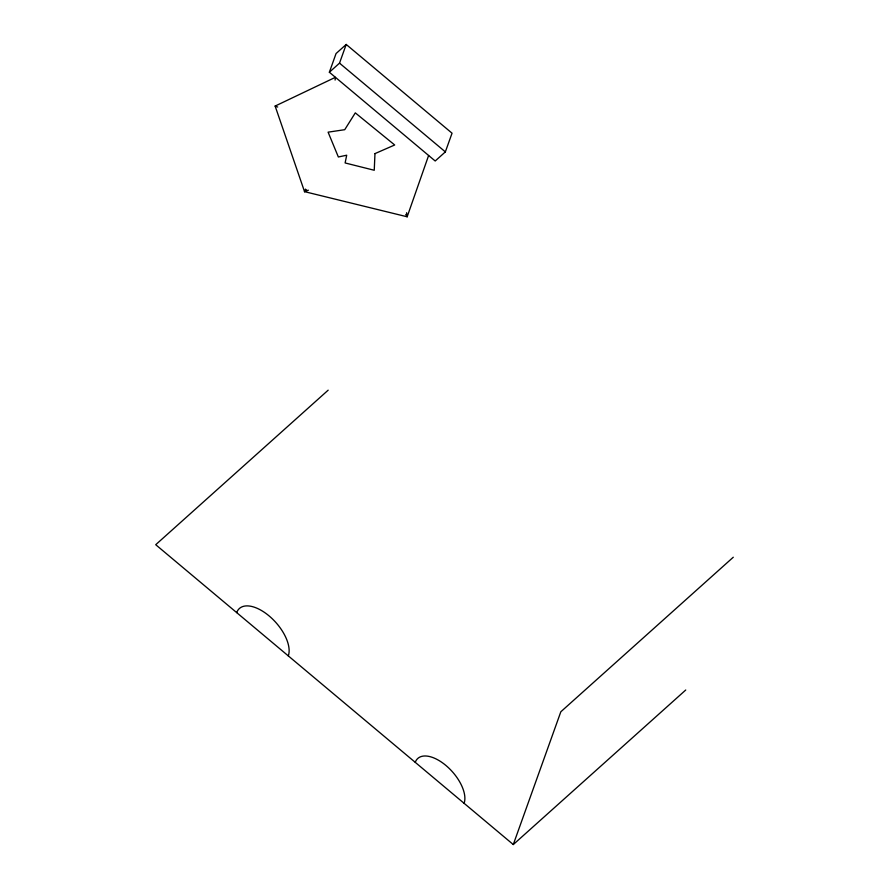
<?xml version="1.0" encoding="UTF-8"?>
<svg xmlns="http://www.w3.org/2000/svg" width="889" height="889" viewBox="0 0 889 889"><rect width="100%" height="100%" fill="white"/><g stroke="black" fill="none" stroke-linecap="round" stroke-linejoin="round"><path stroke-width="1.33" d="M335.097 80.066L335.409 77.321L275.134 106.069L304.538 191.646L407.162 216.783L428.62 155.486M329.363 72.242L336.053 53.551L346.21 44.45L452.045 133.194L445.356 151.886L435.199 160.998L329.363 72.242L339.52 63.141L346.21 44.45M328.174 390.171L155.719 544.713L513.286 844.55L560.826 711.778L733.281 557.225M308.372 190.213L304.538 191.646L305.538 189.101M304.538 191.646L306.527 189.79M513.286 844.55L685.741 690.008M275.134 106.069L277.69 107.036M339.52 63.141L445.356 151.886M405.762 214.427L407.162 216.783L406.606 212.727M415.252 762.34A32.749 16.847 48.1 0 1 445.9 765.451A32.749 16.847 48.1 0 1 464.102 803.3M236.696 612.61A34.604 17.802 48.1 0 1 269.067 615.888A34.604 17.802 48.1 0 1 288.303 655.893M374.969 153.608L374.247 170.266L345.121 162.954L346.699 155.208L338.353 156.986L328.097 132.161L344.732 129.694L355.3 112.87L394.694 144.985L374.969 153.608"/></g></svg>
